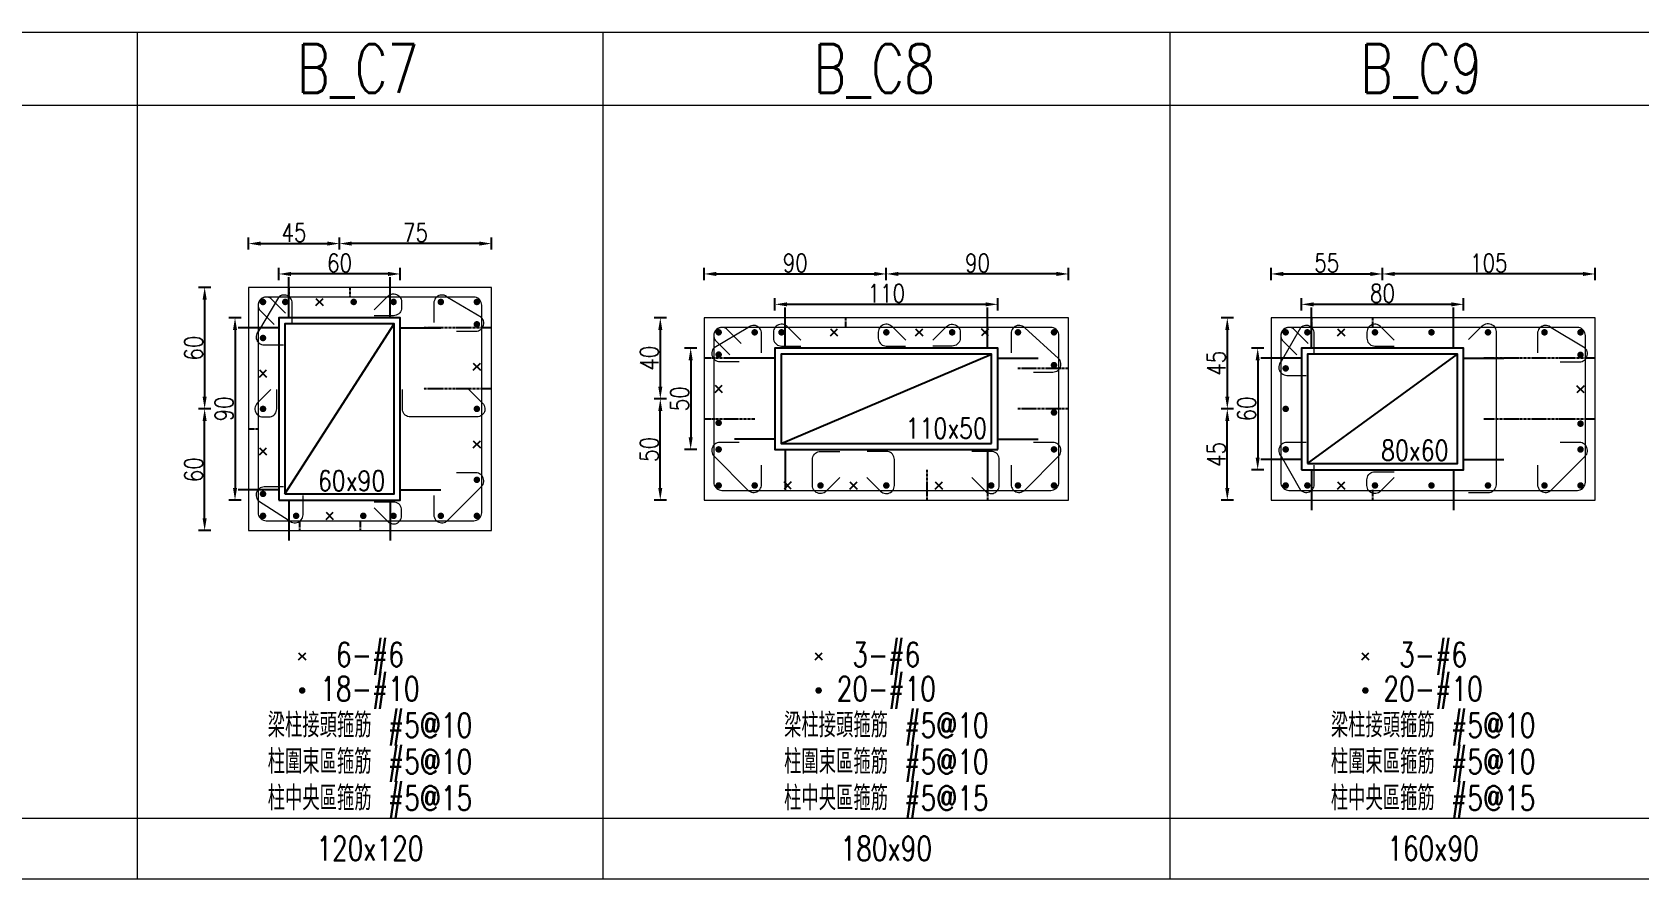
# Model space of a CAD drawing. Header units: millimetres. Extents: x 1284 to 6172, y 54950 to 59013.
# Drawn here: x 3665 to 4459, y 55389 to 55807 of the extents above; entities that cross this region are included whole.
import ezdxf
from ezdxf.enums import TextEntityAlignment as Align

# ---------------------------------------------------------------- set-up
doc = ezdxf.new("R2010")
doc.units = ezdxf.units.MM
doc.linetypes.add('CENTER', pattern=[2, 1.25, -0.25, 0.25, -0.25])
for name, color, linetype in [('SRC鋼梁', 1, 'Continuous'), ('TC-鋼柱', 11, 'Continuous'), ('主筋斷面', 1, 'Continuous'), ('工作筋', 1, 'Continuous'), ('文字-主筋根數', 7, 'Continuous'), ('文字-剪力筋 中央區', 7, 'Continuous'), ('文字-剪力筋-BC', 7, 'Continuous'), ('文字-剪力筋-圍束區', 7, 'Continuous'), ('文字-斷面尺寸', 7, 'Continuous'), ('文字-柱線名稱', 7, 'Continuous'), ('柱斷面線', 4, 'Continuous'), ('標註字', 4, 'Continuous'), ('箍筋線', 1, 'Continuous'), ('網格線', 7, 'Continuous')]:
    doc.layers.add(name, color=color, linetype=linetype)
doc.layers.add('TC-鋼粱(隱藏)', color=183, linetype='CENTER', plot=False)
doc.styles.add('TXT', font='TXT.shx', dxfattribs={"width": 0.8, "bigfont": 'ae.shx'})
doc.dimstyles.new('TC-DIM1(60)', dxfattribs={"dimscale": 0.3, "dimtxt": 30, "dimasz": 20, "dimexe": 10, "dimexo": 10, "dimgap": 3, "dimtad": 1, "dimdec": 1, "dimdsep": 46, "dimtxsty": 'TXT', "dimcen": 1, "dimclrd": 4, "dimclre": 4, "dimclrt": 6, "dimadec": 0, "dimazin": 0, "dimtfac": 1, "dimtdec": 1, "dimtix": 1, "dimtofl": 0, "dimtmove": 2, "dimatfit": 3, "dimfxl": 0, "dimtolj": 1, "dimtzin": 0, "dimarcsym": 0})

# ---------------------------------------------------------------- blocks, each defined once
blk = doc.blocks.new('Circle_Filled')
at = {"const_width": 0.5}
blk.add_lwpolyline([(-0.25, 0, 1), (0.25, 0, 1)], format="xyb", close=True, dxfattribs=at)
blk = doc.blocks.new('*D38')
at = {"layer": 'Defpoints', "color": 0}
for p in [(3817.08, 55702.85), (3817.08, 55687.85), (3772.08, 55681.23)]:
    blk.add_point(p, dxfattribs=at)
at = {"layer": '標註字', "color": 4, "lineweight": -2}
for p, q in [((3772.08, 55699.85), (3772.08, 55705.85)), ((3778.08, 55702.85), (3811.08, 55702.85)), ((3817.08, 55699.85), (3817.08, 55705.85))]:
    blk.add_line(p, q, dxfattribs=at)
at = {"layer": '標註字', "color": 4}
for points in [[(3778.08, 55703.85), (3778.08, 55701.85), (3772.08, 55702.85)], [(3811.08, 55703.85), (3811.08, 55701.85), (3817.08, 55702.85)]]:
    blk.add_solid(points, dxfattribs=at)
at = {"layer": '標註字', "color": 6, "insert": (3794.58, 55708.25), "char_height": 9, "attachment_point": 5, "style": 'TXT'}
blk.add_mtext('\\A1;45', dxfattribs=at)
blk = doc.blocks.new('*D39')
at = {"layer": 'Defpoints', "color": 0}
for p in [(3817.08, 55702.85), (3817.08, 55687.85), (3892.08, 55681.23)]:
    blk.add_point(p, dxfattribs=at)
at = {"layer": '標註字', "color": 4, "lineweight": -2}
for p, q in [((3817.08, 55699.85), (3817.08, 55705.85)), ((3886.08, 55702.85), (3823.08, 55702.85)), ((3892.08, 55699.85), (3892.08, 55705.85))]:
    blk.add_line(p, q, dxfattribs=at)
at = {"layer": '標註字', "color": 4}
for points in [[(3823.08, 55703.85), (3823.08, 55701.85), (3817.08, 55702.85)], [(3886.08, 55703.85), (3886.08, 55701.85), (3892.08, 55702.85)]]:
    blk.add_solid(points, dxfattribs=at)
at = {"layer": '標註字', "color": 6, "insert": (3854.58, 55708.25), "char_height": 9, "attachment_point": 5, "style": 'TXT'}
blk.add_mtext('\\A1;75', dxfattribs=at)
blk = doc.blocks.new('*D40')
at = {"layer": 'Defpoints', "color": 0}
for p in [(3750.46, 55621.23), (3765.46, 55621.23), (3772.08, 55561.23)]:
    blk.add_point(p, dxfattribs=at)
at = {"layer": '標註字', "color": 4, "lineweight": -2}
for p, q in [((3753.46, 55621.23), (3747.46, 55621.23)), ((3750.46, 55567.23), (3750.46, 55615.23)), ((3753.46, 55561.23), (3747.46, 55561.23))]:
    blk.add_line(p, q, dxfattribs=at)
at = {"layer": '標註字', "color": 4}
for points in [[(3749.46, 55615.23), (3751.46, 55615.23), (3750.46, 55621.23)], [(3749.46, 55567.23), (3751.46, 55567.23), (3750.46, 55561.23)]]:
    blk.add_solid(points, dxfattribs=at)
at = {"layer": '標註字', "color": 6, "insert": (3745.06, 55591.23), "char_height": 9, "attachment_point": 5, "rotation": 90, "style": 'TXT'}
blk.add_mtext('\\A1;60', dxfattribs=at)
blk = doc.blocks.new('*D41')
at = {"layer": 'Defpoints', "color": 0}
for p in [(3772.08, 55681.23), (3750.46, 55621.23), (3765.46, 55621.23)]:
    blk.add_point(p, dxfattribs=at)
at = {"layer": '標註字', "color": 4, "lineweight": -2}
for p, q in [((3753.46, 55681.23), (3747.46, 55681.23)), ((3750.46, 55675.23), (3750.46, 55627.23)), ((3753.46, 55621.23), (3747.46, 55621.23))]:
    blk.add_line(p, q, dxfattribs=at)
at = {"layer": '標註字', "color": 4}
for points in [[(3749.46, 55675.23), (3751.46, 55675.23), (3750.46, 55681.23)], [(3749.46, 55627.23), (3751.46, 55627.23), (3750.46, 55621.23)]]:
    blk.add_solid(points, dxfattribs=at)
at = {"layer": '標註字', "color": 6, "insert": (3745.06, 55651.23), "char_height": 9, "attachment_point": 5, "rotation": 90, "style": 'TXT'}
blk.add_mtext('\\A1;60', dxfattribs=at)
blk = doc.blocks.new('*D42')
at = {"layer": 'Defpoints', "color": 0}
for p in [(3787.08, 55666.23), (3765.46, 55576.23), (3787.08, 55576.23)]:
    blk.add_point(p, dxfattribs=at)
at = {"layer": '標註字', "color": 4, "lineweight": -2}
for p, q in [((3768.46, 55666.23), (3762.46, 55666.23)), ((3765.46, 55660.23), (3765.46, 55582.23)), ((3768.46, 55576.23), (3762.46, 55576.23))]:
    blk.add_line(p, q, dxfattribs=at)
at = {"layer": '標註字', "color": 4}
for points in [[(3764.46, 55660.23), (3766.46, 55660.23), (3765.46, 55666.23)], [(3764.46, 55582.23), (3766.46, 55582.23), (3765.46, 55576.23)]]:
    blk.add_solid(points, dxfattribs=at)
at = {"layer": '標註字', "color": 6, "insert": (3760.06, 55621.23), "char_height": 9, "attachment_point": 5, "rotation": 90, "style": 'TXT'}
blk.add_mtext('\\A1;90', dxfattribs=at)
blk = doc.blocks.new('*D43')
at = {"layer": 'Defpoints', "color": 0}
for p in [(3787.08, 55687.85), (3787.08, 55666.23), (3847.08, 55666.23)]:
    blk.add_point(p, dxfattribs=at)
at = {"layer": '標註字', "color": 4, "lineweight": -2}
for p, q in [((3787.08, 55684.85), (3787.08, 55690.85)), ((3847.08, 55684.85), (3847.08, 55690.85)), ((3841.08, 55687.85), (3793.08, 55687.85))]:
    blk.add_line(p, q, dxfattribs=at)
at = {"layer": '標註字', "color": 4}
for points in [[(3793.08, 55688.85), (3793.08, 55686.85), (3787.08, 55687.85)], [(3841.08, 55688.85), (3841.08, 55686.85), (3847.08, 55687.85)]]:
    blk.add_solid(points, dxfattribs=at)
at = {"layer": '標註字', "color": 6, "insert": (3817.08, 55693.25), "char_height": 9, "attachment_point": 5, "style": 'TXT'}
blk.add_mtext('\\A1;60', dxfattribs=at)
blk = doc.blocks.new('*D44')
at = {"layer": 'Defpoints', "color": 0}
for p in [(4087.08, 55687.85), (3997.08, 55666.23), (4087.08, 55672.85)]:
    blk.add_point(p, dxfattribs=at)
at = {"layer": '標註字', "color": 4, "lineweight": -2}
for p, q in [((3997.08, 55684.85), (3997.08, 55690.85)), ((4087.08, 55684.85), (4087.08, 55690.85)), ((4003.08, 55687.85), (4081.08, 55687.85))]:
    blk.add_line(p, q, dxfattribs=at)
at = {"layer": '標註字', "color": 4}
for points in [[(4003.08, 55688.85), (4003.08, 55686.85), (3997.08, 55687.85)], [(4081.08, 55688.85), (4081.08, 55686.85), (4087.08, 55687.85)]]:
    blk.add_solid(points, dxfattribs=at)
at = {"layer": '標註字', "color": 6, "insert": (4042.08, 55693.25), "char_height": 9, "attachment_point": 5, "style": 'TXT'}
blk.add_mtext('\\A1;90', dxfattribs=at)
blk = doc.blocks.new('*D45')
at = {"layer": 'Defpoints', "color": 0}
for p in [(4087.08, 55687.85), (4087.08, 55672.85), (4177.08, 55666.24)]:
    blk.add_point(p, dxfattribs=at)
at = {"layer": '標註字', "color": 4, "lineweight": -2}
for p, q in [((4087.08, 55684.85), (4087.08, 55690.85)), ((4177.08, 55684.85), (4177.08, 55690.85)), ((4171.08, 55687.85), (4093.08, 55687.85))]:
    blk.add_line(p, q, dxfattribs=at)
at = {"layer": '標註字', "color": 4}
for points in [[(4093.08, 55688.85), (4093.08, 55686.85), (4087.08, 55687.85)], [(4171.08, 55688.85), (4171.08, 55686.85), (4177.08, 55687.85)]]:
    blk.add_solid(points, dxfattribs=at)
at = {"layer": '標註字', "color": 6, "insert": (4132.08, 55693.25), "char_height": 9, "attachment_point": 5, "style": 'TXT'}
blk.add_mtext('\\A1;90', dxfattribs=at)
blk = doc.blocks.new('*D46')
at = {"layer": 'Defpoints', "color": 0}
for p in [(3975.46, 55626.23), (3990.46, 55626.23), (3997.08, 55576.23)]:
    blk.add_point(p, dxfattribs=at)
at = {"layer": '標註字', "color": 4, "lineweight": -2}
for p, q in [((3978.46, 55626.23), (3972.46, 55626.23)), ((3975.46, 55582.23), (3975.46, 55620.23)), ((3978.46, 55576.23), (3972.46, 55576.23))]:
    blk.add_line(p, q, dxfattribs=at)
at = {"layer": '標註字', "color": 4}
for points in [[(3974.46, 55620.23), (3976.46, 55620.23), (3975.46, 55626.23)], [(3974.46, 55582.23), (3976.46, 55582.23), (3975.46, 55576.23)]]:
    blk.add_solid(points, dxfattribs=at)
at = {"layer": '標註字', "color": 6, "insert": (3970.06, 55601.23), "char_height": 9, "attachment_point": 5, "rotation": 90, "style": 'TXT'}
blk.add_mtext('\\A1;50', dxfattribs=at)
blk = doc.blocks.new('*D47')
at = {"layer": 'Defpoints', "color": 0}
for p in [(3997.08, 55666.23), (3975.46, 55626.23), (3990.46, 55626.23)]:
    blk.add_point(p, dxfattribs=at)
at = {"layer": '標註字', "color": 4, "lineweight": -2}
for p, q in [((3978.46, 55666.23), (3972.46, 55666.23)), ((3975.46, 55660.23), (3975.46, 55632.23)), ((3978.46, 55626.23), (3972.46, 55626.23))]:
    blk.add_line(p, q, dxfattribs=at)
at = {"layer": '標註字', "color": 4}
for points in [[(3974.46, 55660.23), (3976.46, 55660.23), (3975.46, 55666.23)], [(3974.46, 55632.23), (3976.46, 55632.23), (3975.46, 55626.23)]]:
    blk.add_solid(points, dxfattribs=at)
at = {"layer": '標註字', "color": 6, "insert": (3970.06, 55646.23), "char_height": 9, "attachment_point": 5, "rotation": 90, "style": 'TXT'}
blk.add_mtext('\\A1;40', dxfattribs=at)
blk = doc.blocks.new('*D48')
at = {"layer": 'Defpoints', "color": 0}
for p in [(4032.08, 55651.23), (3990.46, 55601.23), (4032.08, 55601.23)]:
    blk.add_point(p, dxfattribs=at)
at = {"layer": '標註字', "color": 4, "lineweight": -2}
for p, q in [((3993.46, 55651.23), (3987.46, 55651.23)), ((3990.46, 55645.23), (3990.46, 55607.23)), ((3993.46, 55601.23), (3987.46, 55601.23))]:
    blk.add_line(p, q, dxfattribs=at)
at = {"layer": '標註字', "color": 4}
for points in [[(3989.46, 55645.23), (3991.46, 55645.23), (3990.46, 55651.23)], [(3989.46, 55607.23), (3991.46, 55607.23), (3990.46, 55601.23)]]:
    blk.add_solid(points, dxfattribs=at)
at = {"layer": '標註字', "color": 6, "insert": (3985.06, 55626.23), "char_height": 9, "attachment_point": 5, "rotation": 90, "style": 'TXT'}
blk.add_mtext('\\A1;50', dxfattribs=at)
blk = doc.blocks.new('*D49')
at = {"layer": 'Defpoints', "color": 0}
for p in [(4032.08, 55672.85), (4032.08, 55651.23), (4142.08, 55651.23)]:
    blk.add_point(p, dxfattribs=at)
at = {"layer": '標註字', "color": 4, "lineweight": -2}
for p, q in [((4032.08, 55669.85), (4032.08, 55675.85)), ((4142.08, 55669.85), (4142.08, 55675.85)), ((4136.08, 55672.85), (4038.08, 55672.85))]:
    blk.add_line(p, q, dxfattribs=at)
at = {"layer": '標註字', "color": 4}
for points in [[(4038.08, 55673.85), (4038.08, 55671.85), (4032.08, 55672.85)], [(4136.08, 55673.85), (4136.08, 55671.85), (4142.08, 55672.85)]]:
    blk.add_solid(points, dxfattribs=at)
at = {"layer": '標註字', "color": 6, "insert": (4087.08, 55678.25), "char_height": 9, "attachment_point": 5, "style": 'TXT'}
blk.add_mtext('\\A1;110', dxfattribs=at)
blk = doc.blocks.new('*D50')
at = {"layer": 'Defpoints', "color": 0}
for p in [(4332.08, 55687.85), (4277.08, 55666.23), (4332.08, 55672.85)]:
    blk.add_point(p, dxfattribs=at)
at = {"layer": '標註字', "color": 4, "lineweight": -2}
for p, q in [((4277.08, 55684.85), (4277.08, 55690.85)), ((4332.08, 55684.85), (4332.08, 55690.85)), ((4283.08, 55687.85), (4326.08, 55687.85))]:
    blk.add_line(p, q, dxfattribs=at)
at = {"layer": '標註字', "color": 4}
for points in [[(4283.08, 55688.85), (4283.08, 55686.85), (4277.08, 55687.85)], [(4326.08, 55688.85), (4326.08, 55686.85), (4332.08, 55687.85)]]:
    blk.add_solid(points, dxfattribs=at)
at = {"layer": '標註字', "color": 6, "insert": (4304.58, 55693.25), "char_height": 9, "attachment_point": 5, "style": 'TXT'}
blk.add_mtext('\\A1;55', dxfattribs=at)
blk = doc.blocks.new('*D51')
at = {"layer": 'Defpoints', "color": 0}
for p in [(4332.08, 55687.85), (4332.08, 55672.85), (4437.08, 55666.23)]:
    blk.add_point(p, dxfattribs=at)
at = {"layer": '標註字', "color": 4, "lineweight": -2}
for p, q in [((4332.08, 55684.85), (4332.08, 55690.85)), ((4437.08, 55684.85), (4437.08, 55690.85)), ((4431.08, 55687.85), (4338.08, 55687.85))]:
    blk.add_line(p, q, dxfattribs=at)
at = {"layer": '標註字', "color": 4}
for points in [[(4338.08, 55688.85), (4338.08, 55686.85), (4332.08, 55687.85)], [(4431.08, 55688.85), (4431.08, 55686.85), (4437.08, 55687.85)]]:
    blk.add_solid(points, dxfattribs=at)
at = {"layer": '標註字', "color": 6, "insert": (4384.58, 55693.25), "char_height": 9, "attachment_point": 5, "style": 'TXT'}
blk.add_mtext('\\A1;105', dxfattribs=at)
blk = doc.blocks.new('*D52')
at = {"layer": 'Defpoints', "color": 0}
for p in [(4255.46, 55621.23), (4270.46, 55621.23), (4277.08, 55576.23)]:
    blk.add_point(p, dxfattribs=at)
at = {"layer": '標註字', "color": 4, "lineweight": -2}
for p, q in [((4258.46, 55621.23), (4252.46, 55621.23)), ((4255.46, 55582.23), (4255.46, 55615.23)), ((4258.46, 55576.23), (4252.46, 55576.23))]:
    blk.add_line(p, q, dxfattribs=at)
at = {"layer": '標註字', "color": 4}
for points in [[(4254.46, 55615.23), (4256.46, 55615.23), (4255.46, 55621.23)], [(4254.46, 55582.23), (4256.46, 55582.23), (4255.46, 55576.23)]]:
    blk.add_solid(points, dxfattribs=at)
at = {"layer": '標註字', "color": 6, "insert": (4250.06, 55598.73), "char_height": 9, "attachment_point": 5, "rotation": 90, "style": 'TXT'}
blk.add_mtext('\\A1;45', dxfattribs=at)
blk = doc.blocks.new('*D53')
at = {"layer": 'Defpoints', "color": 0}
for p in [(4277.08, 55666.23), (4255.46, 55621.23), (4270.46, 55621.23)]:
    blk.add_point(p, dxfattribs=at)
at = {"layer": '標註字', "color": 4, "lineweight": -2}
for p, q in [((4258.46, 55666.23), (4252.46, 55666.23)), ((4255.46, 55660.23), (4255.46, 55627.23)), ((4258.46, 55621.23), (4252.46, 55621.23))]:
    blk.add_line(p, q, dxfattribs=at)
at = {"layer": '標註字', "color": 4}
for points in [[(4254.46, 55660.23), (4256.46, 55660.23), (4255.46, 55666.23)], [(4254.46, 55627.23), (4256.46, 55627.23), (4255.46, 55621.23)]]:
    blk.add_solid(points, dxfattribs=at)
at = {"layer": '標註字', "color": 6, "insert": (4250.06, 55643.73), "char_height": 9, "attachment_point": 5, "rotation": 90, "style": 'TXT'}
blk.add_mtext('\\A1;45', dxfattribs=at)
blk = doc.blocks.new('*D54')
at = {"layer": 'Defpoints', "color": 0}
for p in [(4292.08, 55651.23), (4270.46, 55591.23), (4292.08, 55591.23)]:
    blk.add_point(p, dxfattribs=at)
at = {"layer": '標註字', "color": 4, "lineweight": -2}
for p, q in [((4273.46, 55651.23), (4267.46, 55651.23)), ((4270.46, 55645.23), (4270.46, 55597.23)), ((4273.46, 55591.23), (4267.46, 55591.23))]:
    blk.add_line(p, q, dxfattribs=at)
at = {"layer": '標註字', "color": 4}
for points in [[(4269.46, 55645.23), (4271.46, 55645.23), (4270.46, 55651.23)], [(4269.46, 55597.23), (4271.46, 55597.23), (4270.46, 55591.23)]]:
    blk.add_solid(points, dxfattribs=at)
at = {"layer": '標註字', "color": 6, "insert": (4265.06, 55621.23), "char_height": 9, "attachment_point": 5, "rotation": 90, "style": 'TXT'}
blk.add_mtext('\\A1;60', dxfattribs=at)
blk = doc.blocks.new('*D55')
at = {"layer": 'Defpoints', "color": 0}
for p in [(4292.08, 55672.85), (4292.08, 55651.23), (4372.08, 55651.23)]:
    blk.add_point(p, dxfattribs=at)
at = {"layer": '標註字', "color": 4, "lineweight": -2}
for p, q in [((4292.08, 55669.85), (4292.08, 55675.85)), ((4372.08, 55669.85), (4372.08, 55675.85)), ((4366.08, 55672.85), (4298.08, 55672.85))]:
    blk.add_line(p, q, dxfattribs=at)
at = {"layer": '標註字', "color": 4}
for points in [[(4298.08, 55673.85), (4298.08, 55671.85), (4292.08, 55672.85)], [(4366.08, 55673.85), (4366.08, 55671.85), (4372.08, 55672.85)]]:
    blk.add_solid(points, dxfattribs=at)
at = {"layer": '標註字', "color": 6, "insert": (4332.08, 55678.25), "char_height": 9, "attachment_point": 5, "style": 'TXT'}
blk.add_mtext('\\A1;80', dxfattribs=at)
blk = doc.blocks.new('x')
at = {"layer": '工作筋'}
for p, q in [((-1.77, -1.77), (1.77, 1.77)), ((-1.77, 1.77), (1.77, -1.77))]:
    blk.add_line(p, q, dxfattribs=at)
blk = doc.blocks.new('-110x50')
for points in [[(110, 0), (110, 50), (0, 50), (0, 0)], [(107, 3), (107, 47), (3, 47), (3, 3)]]:
    blk.add_lwpolyline(points, close=True)
at = {"layer": 'Defpoints', "color": 2}
for p, q in [((5, 65), (5, 70)), ((105, 65), (105, 70)), ((-15, 45), (-20, 45)), ((125, 45), (130, 45)), ((-15, 5), (-20, 5)), ((125, 5), (130, 5)), ((5, -15), (5, -20)), ((105, -15), (105, -20))]:
    blk.add_line(p, q, dxfattribs=at)
at = {"layer": 'Defpoints'}
for p, q in [((5, 50), (5, 65)), ((105, 50), (105, 65)), ((0, 45), (-15, 45)), ((3, 3), (107, 47)), ((110, 45), (125, 45)), ((0, 5), (-15, 5)), ((5, 0), (5, -15)), ((105, 0), (105, -15)), ((110, 5), (125, 5))]:
    blk.add_line(p, q, dxfattribs=at)
at = {"layer": 'Defpoints', "style": 'TXT', "width": 0.8}
blk.add_text('110x50', height=10, dxfattribs=at).set_placement((64.55, 5.46))
blk = doc.blocks.new('-80x60')
for points in [[(0, 0), (80, 0), (80, 60), (0, 60)], [(3, 3), (77, 3), (77, 57), (3, 57)]]:
    blk.add_lwpolyline(points, close=True)
at = {"layer": 'Defpoints', "color": 2}
for p, q in [((5, 75), (5, 80)), ((75, 75), (75, 80)), ((-15, 55), (-20, 55)), ((95, 55), (100, 55)), ((-15, 5), (-20, 5)), ((95, 5), (100, 5)), ((5, -15), (5, -20)), ((75, -15), (75, -20))]:
    blk.add_line(p, q, dxfattribs=at)
at = {"layer": 'Defpoints'}
for p, q in [((5, 60), (5, 75)), ((75, 60), (75, 75)), ((3, 3), (77, 57)), ((0, 55), (-15, 55)), ((80, 55), (95, 55)), ((0, 5), (-15, 5)), ((5, 0), (5, -15)), ((75, 0), (75, -15)), ((80, 5), (95, 5))]:
    blk.add_line(p, q, dxfattribs=at)
at = {"layer": 'Defpoints', "style": 'TXT', "width": 0.8}
blk.add_text('80x60', height=10, dxfattribs=at).set_placement((39.32, 4.5))
blk = doc.blocks.new('-60x90')
for points in [[(0, 0), (60, 0), (60, 90), (0, 90)], [(3, 3), (57, 3), (57, 87), (3, 87)]]:
    blk.add_lwpolyline(points, close=True)
at = {"layer": 'Defpoints', "color": 2}
for p, q in [((5, 105), (5, 110)), ((55, 105), (55, 110)), ((-15, 85), (-20, 85)), ((75, 85), (80, 85)), ((-15, 5), (-20, 5)), ((75, 5), (80, 5)), ((5, -15), (5, -20)), ((55, -15), (55, -20))]:
    blk.add_line(p, q, dxfattribs=at)
at = {"layer": 'Defpoints'}
for p, q in [((5, 90), (5, 105)), ((55, 90), (55, 105)), ((0, 85), (-15, 85)), ((3, 3), (57, 87)), ((60, 85), (75, 85)), ((0, 5), (-15, 5)), ((5, 0), (5, -15)), ((55, 0), (55, -15)), ((60, 5), (75, 5))]:
    blk.add_line(p, q, dxfattribs=at)
at = {"layer": 'Defpoints', "style": 'TXT', "width": 0.8}
blk.add_text('60x90', height=10, dxfattribs=at).set_placement((19.32, 4.5))

msp = doc.modelspace()

# ---------------------------------------------------------------- linework, layer by layer
at = {"layer": 'TC-鋼粱(隱藏)'}
for p, q in [((3792.08, 55681.23), (3792.08, 55676.23)), ((3822.08, 55681.23), (3822.08, 55676.23)), ((4036.94, 55666.23), (4036.94, 55661.23)), ((4066.94, 55666.23), (4066.94, 55661.23)), ((4297.08, 55666.23), (4297.08, 55661.23)), ((4327.08, 55666.23), (4327.08, 55661.23)), ((3892.08, 55661.21), (3858.45, 55661.21)), ((4022.08, 55646.23), (3997.08, 55646.23)), ((4437.08, 55646.23), (4382.08, 55646.23)), ((4177.08, 55641.22), (4152.08, 55641.22)), ((3892.08, 55631.21), (3858.45, 55631.21)), ((4177.08, 55621.22), (4152.08, 55621.22)), ((3777.08, 55611.23), (3772.08, 55611.23)), ((4022.08, 55616.23), (3997.08, 55616.23)), ((4437.08, 55616.23), (4382.08, 55616.23)), ((4107.08, 55591.23), (4107.08, 55576.23)), ((4137.08, 55591.23), (4137.08, 55576.23)), ((3777.08, 55581.23), (3772.08, 55581.23)), ((4297.08, 55581.23), (4297.08, 55576.23)), ((4327.08, 55581.23), (4327.08, 55576.23)), ((3797.22, 55566.09), (3797.22, 55561.23)), ((3827.22, 55566.09), (3827.22, 55561.23))]:
    msp.add_line(p, q, dxfattribs=at)
at = {"layer": '柱斷面線', "lineweight": 5}
for points in [[(3772.08, 55561.23), (3892.08, 55561.23), (3892.08, 55681.23), (3772.08, 55681.23), (3772.08, 55561.23)], [(3997.08, 55576.23), (4177.08, 55576.23), (4177.08, 55666.23), (3997.08, 55666.23), (3997.08, 55576.23)], [(4277.08, 55576.23), (4437.08, 55576.23), (4437.08, 55666.23), (4277.08, 55666.23), (4277.08, 55576.23)]]:
    msp.add_lwpolyline(points, dxfattribs=at)
at = {"layer": '箍筋線', "lineweight": 5}
for points in [[(3793.68, 55663.94), (3793.68, 55673.48), (3793.62, 55674.14), (3793.46, 55674.79), (3793.18, 55675.4), (3792.81, 55675.96), (3792.35, 55676.44), (3791.82, 55676.84), (3791.23, 55677.15), (3790.59, 55677.35), (3789.93, 55677.45), (3789.26, 55677.43), (3788.6, 55677.3), (3787.98, 55677.06), (3787.4, 55676.72), (3786.89, 55676.29), (3777.02, 55659.59), (3776.59, 55659.07), (3776.25, 55658.5), (3776.01, 55657.87), (3775.88, 55657.22), (3775.86, 55656.55), (3775.95, 55655.89), (3776.16, 55655.25), (3776.46, 55654.66), (3776.87, 55654.13), (3777.35, 55653.67), (3777.91, 55653.3), (3778.52, 55653.02), (3779.16, 55652.86), (3779.83, 55652.8), (3789.37, 55652.8)], [(3790.41, 55668.52), (3783.66, 55675.27), (3783.15, 55675.7), (3782.58, 55676.04), (3781.95, 55676.28), (3781.3, 55676.41), (3780.63, 55676.43), (3779.97, 55676.33), (3779.33, 55676.13), (3778.74, 55675.82), (3778.2, 55675.42), (3777.74, 55674.93), (3777.37, 55674.38), (3777.1, 55673.77), (3776.93, 55673.12), (3776.88, 55672.46), (3776.88, 55570), (3776.94, 55569.31), (3777.12, 55568.64), (3777.41, 55568.01), (3777.81, 55567.44), (3778.3, 55566.95), (3778.86, 55566.55), (3779.49, 55566.26), (3780.16, 55566.08), (3780.85, 55566.02), (3883.31, 55566.02), (3884, 55566.08), (3884.67, 55566.26), (3885.3, 55566.55), (3885.87, 55566.95), (3886.36, 55567.44), (3886.75, 55568.01), (3887.05, 55568.64), (3887.23, 55569.31), (3887.29, 55570), (3887.29, 55672.46), (3887.23, 55673.15), (3887.05, 55673.82), (3886.75, 55674.44), (3886.36, 55675.01), (3885.87, 55675.5), (3885.3, 55675.9), (3884.67, 55676.19), (3884, 55676.37), (3883.31, 55676.43), (3780.85, 55676.43), (3780.19, 55676.38), (3779.54, 55676.21), (3778.93, 55675.94), (3778.37, 55675.56), (3777.89, 55675.11), (3777.49, 55674.57), (3777.18, 55673.98), (3776.98, 55673.34), (3776.88, 55672.68), (3776.9, 55672.01), (3777.03, 55671.36), (3777.27, 55670.73), (3777.61, 55670.16), (3778.04, 55669.65), (3784.79, 55662.9)], [(3834.19, 55670.11), (3840.94, 55676.86), (3841.45, 55677.29), (3842.02, 55677.63), (3842.65, 55677.87), (3843.3, 55678), (3843.97, 55678.02), (3844.63, 55677.92), (3845.27, 55677.72), (3845.86, 55677.41), (3846.4, 55677.01), (3846.86, 55676.52), (3847.23, 55675.97), (3847.5, 55675.36), (3847.67, 55674.71), (3847.72, 55674.05), (3847.72, 55671.2), (3847.66, 55670.51), (3847.48, 55669.84), (3847.19, 55669.21), (3846.79, 55668.65), (3846.3, 55668.16), (3845.74, 55667.76), (3845.11, 55667.47), (3844.44, 55667.29), (3843.75, 55667.23), (3834.21, 55667.23)], [(3874.79, 55659.55), (3884.33, 55659.55), (3885, 55659.61), (3885.65, 55659.77), (3886.26, 55660.05), (3886.81, 55660.42), (3887.3, 55660.88), (3887.7, 55661.41), (3888.01, 55662), (3888.21, 55662.64), (3888.3, 55663.3), (3888.28, 55663.97), (3888.15, 55664.63), (3887.92, 55665.25), (3887.58, 55665.83), (3887.14, 55666.34), (3870.44, 55676.29), (3869.93, 55676.72), (3869.35, 55677.06), (3868.73, 55677.3), (3868.08, 55677.43), (3867.41, 55677.45), (3866.75, 55677.35), (3866.11, 55677.15), (3865.52, 55676.84), (3864.98, 55676.44), (3864.52, 55675.96), (3864.15, 55675.4), (3863.88, 55674.79), (3863.71, 55674.14), (3863.66, 55673.48), (3863.66, 55663.94)], [(4025.51, 55648.94), (4025.51, 55658.48), (4025.45, 55659.14), (4025.29, 55659.79), (4025.01, 55660.4), (4024.64, 55660.96), (4024.18, 55661.44), (4023.65, 55661.84), (4023.06, 55662.15), (4022.42, 55662.35), (4021.76, 55662.45), (4021.09, 55662.43), (4020.43, 55662.3), (4019.81, 55662.06), (4019.23, 55661.72), (4018.72, 55661.29), (4002.02, 55651.39), (4001.59, 55650.88), (4001.25, 55650.31), (4001.01, 55649.68), (4000.88, 55649.03), (4000.86, 55648.36), (4000.95, 55647.7), (4001.16, 55647.06), (4001.46, 55646.47), (4001.87, 55645.93), (4002.35, 55645.47), (4002.91, 55645.1), (4003.52, 55644.83), (4004.16, 55644.66), (4004.83, 55644.61), (4014.37, 55644.61)], [(4015.41, 55653.52), (4008.66, 55660.27), (4008.15, 55660.7), (4007.58, 55661.04), (4006.95, 55661.28), (4006.3, 55661.41), (4005.63, 55661.43), (4004.97, 55661.33), (4004.33, 55661.13), (4003.74, 55660.82), (4003.2, 55660.42), (4002.74, 55659.93), (4002.37, 55659.38), (4002.1, 55658.77), (4001.93, 55658.12), (4001.88, 55657.46), (4001.88, 55585), (4001.94, 55584.31), (4002.12, 55583.64), (4002.41, 55583.01), (4002.81, 55582.44), (4003.3, 55581.95), (4003.86, 55581.55), (4004.49, 55581.26), (4005.16, 55581.08), (4005.85, 55581.02), (4168.31, 55581.02), (4169, 55581.08), (4169.67, 55581.26), (4170.3, 55581.55), (4170.87, 55581.95), (4171.36, 55582.44), (4171.75, 55583.01), (4172.05, 55583.64), (4172.23, 55584.31), (4172.29, 55585), (4172.29, 55657.46), (4172.23, 55658.15), (4172.05, 55658.82), (4171.75, 55659.44), (4171.36, 55660.01), (4170.87, 55660.5), (4170.3, 55660.9), (4169.67, 55661.19), (4169, 55661.37), (4168.31, 55661.43), (4005.85, 55661.43), (4005.19, 55661.38), (4004.54, 55661.21), (4003.93, 55660.94), (4003.37, 55660.56), (4002.89, 55660.11), (4002.49, 55659.57), (4002.18, 55658.98), (4001.98, 55658.34), (4001.88, 55657.68), (4001.9, 55657.01), (4002.03, 55656.36), (4002.27, 55655.73), (4002.61, 55655.16), (4003.04, 55654.65), (4009.79, 55647.9)], [(4044.89, 55655.11), (4038.14, 55661.86), (4037.63, 55662.29), (4037.05, 55662.63), (4036.43, 55662.87), (4035.77, 55663), (4035.11, 55663.02), (4034.44, 55662.92), (4033.81, 55662.72), (4033.21, 55662.41), (4032.68, 55662.01), (4032.22, 55661.52), (4031.85, 55660.97), (4031.58, 55660.36), (4031.41, 55659.71), (4031.35, 55659.05), (4031.35, 55656.2), (4031.41, 55655.51), (4031.59, 55654.84), (4031.89, 55654.21), (4032.28, 55653.65), (4032.77, 55653.16), (4033.34, 55652.76), (4033.97, 55652.47), (4034.64, 55652.29), (4035.33, 55652.23), (4044.87, 55652.23)], [(4096.64, 55655.11), (4089.89, 55661.86), (4089.38, 55662.29), (4088.81, 55662.63), (4088.18, 55662.87), (4087.53, 55663), (4086.86, 55663.02), (4086.2, 55662.92), (4085.56, 55662.72), (4084.97, 55662.41), (4084.43, 55662.01), (4083.97, 55661.52), (4083.6, 55660.97), (4083.33, 55660.36), (4083.16, 55659.71), (4083.11, 55659.05), (4083.11, 55656.2), (4083.17, 55655.51), (4083.35, 55654.84), (4083.64, 55654.21), (4084.04, 55653.65), (4084.53, 55653.16), (4085.09, 55652.76), (4085.72, 55652.47), (4086.39, 55652.29), (4087.08, 55652.23), (4096.62, 55652.23)], [(4110.03, 55655.11), (4116.77, 55661.86), (4117.28, 55662.29), (4117.86, 55662.63), (4118.48, 55662.87), (4119.14, 55663), (4119.8, 55663.02), (4120.47, 55662.92), (4121.1, 55662.72), (4121.7, 55662.41), (4122.23, 55662.01), (4122.69, 55661.52), (4123.06, 55660.97), (4123.33, 55660.36), (4123.5, 55659.71), (4123.56, 55659.05), (4123.56, 55656.2), (4123.5, 55655.51), (4123.32, 55654.84), (4123.02, 55654.21), (4122.63, 55653.65), (4122.14, 55653.16), (4121.57, 55652.76), (4120.94, 55652.47), (4120.27, 55652.29), (4119.58, 55652.23), (4110.04, 55652.23)], [(4159.79, 55639.4), (4169.33, 55639.4), (4170, 55639.46), (4170.65, 55639.63), (4171.26, 55639.9), (4171.81, 55640.27), (4172.3, 55640.73), (4172.7, 55641.26), (4173.01, 55641.86), (4173.21, 55642.49), (4173.3, 55643.16), (4173.28, 55643.82), (4173.15, 55644.48), (4172.92, 55645.1), (4172.58, 55645.68), (4172.14, 55646.19), (4155.44, 55661.29), (4154.93, 55661.72), (4154.35, 55662.06), (4153.73, 55662.3), (4153.08, 55662.43), (4152.41, 55662.45), (4151.75, 55662.35), (4151.11, 55662.15), (4150.52, 55661.84), (4149.98, 55661.44), (4149.52, 55660.96), (4149.15, 55660.4), (4148.88, 55659.79), (4148.71, 55659.14), (4148.66, 55658.48), (4148.66, 55648.94)], [(4298.43, 55648.94), (4298.43, 55658.48), (4298.37, 55659.14), (4298.21, 55659.79), (4297.93, 55660.4), (4297.56, 55660.96), (4297.1, 55661.44), (4296.57, 55661.84), (4295.98, 55662.15), (4295.34, 55662.35), (4294.68, 55662.45), (4294.01, 55662.43), (4293.35, 55662.3), (4292.73, 55662.06), (4292.15, 55661.72), (4291.64, 55661.29), (4282.02, 55644.59), (4281.59, 55644.07), (4281.25, 55643.5), (4281.01, 55642.87), (4280.88, 55642.22), (4280.86, 55641.55), (4280.95, 55640.89), (4281.16, 55640.25), (4281.46, 55639.66), (4281.87, 55639.13), (4282.35, 55638.67), (4282.91, 55638.3), (4283.52, 55638.02), (4284.16, 55637.86), (4284.83, 55637.8), (4294.37, 55637.8)], [(4295.41, 55653.52), (4288.66, 55660.27), (4288.15, 55660.7), (4287.58, 55661.04), (4286.95, 55661.28), (4286.3, 55661.41), (4285.63, 55661.43), (4284.97, 55661.33), (4284.33, 55661.13), (4283.74, 55660.82), (4283.2, 55660.42), (4282.74, 55659.93), (4282.37, 55659.38), (4282.1, 55658.77), (4281.93, 55658.12), (4281.88, 55657.46), (4281.88, 55585), (4281.94, 55584.31), (4282.12, 55583.64), (4282.41, 55583.01), (4282.81, 55582.44), (4283.3, 55581.95), (4283.86, 55581.55), (4284.49, 55581.26), (4285.16, 55581.08), (4285.85, 55581.02), (4428.31, 55581.02), (4429, 55581.08), (4429.67, 55581.26), (4430.3, 55581.55), (4430.87, 55581.95), (4431.36, 55582.44), (4431.75, 55583.01), (4432.05, 55583.64), (4432.23, 55584.31), (4432.29, 55585), (4432.29, 55657.46), (4432.23, 55658.15), (4432.05, 55658.82), (4431.75, 55659.44), (4431.36, 55660.01), (4430.87, 55660.5), (4430.3, 55660.9), (4429.67, 55661.19), (4429, 55661.37), (4428.31, 55661.43), (4285.85, 55661.43), (4285.19, 55661.38), (4284.54, 55661.21), (4283.93, 55660.94), (4283.37, 55660.56), (4282.89, 55660.11), (4282.49, 55659.57), (4282.18, 55658.98), (4281.98, 55658.34), (4281.88, 55657.68), (4281.9, 55657.01), (4282.03, 55656.36), (4282.27, 55655.73), (4282.61, 55655.16), (4283.04, 55654.65), (4289.79, 55647.9)], [(4337.93, 55655.11), (4331.18, 55661.86), (4330.67, 55662.29), (4330.09, 55662.63), (4329.47, 55662.87), (4328.81, 55663), (4328.15, 55663.02), (4327.49, 55662.92), (4326.85, 55662.72), (4326.26, 55662.41), (4325.72, 55662.01), (4325.26, 55661.52), (4324.89, 55660.97), (4324.62, 55660.36), (4324.45, 55659.71), (4324.39, 55659.05), (4324.39, 55656.2), (4324.46, 55655.51), (4324.63, 55654.84), (4324.93, 55654.21), (4325.32, 55653.65), (4325.81, 55653.16), (4326.38, 55652.76), (4327.01, 55652.47), (4327.68, 55652.29), (4328.37, 55652.23), (4337.91, 55652.23)], [(4374.62, 55655.45), (4381.37, 55662.2), (4381.88, 55662.63), (4382.45, 55662.97), (4383.08, 55663.21), (4383.73, 55663.34), (4384.4, 55663.36), (4385.06, 55663.26), (4385.7, 55663.06), (4386.29, 55662.75), (4386.83, 55662.35), (4387.29, 55661.86), (4387.66, 55661.31), (4387.93, 55660.7), (4388.1, 55660.05), (4388.15, 55659.39), (4388.15, 55583.76), (4388.09, 55583.07), (4387.91, 55582.4), (4387.62, 55581.77), (4387.22, 55581.21), (4386.73, 55580.72), (4386.17, 55580.32), (4385.54, 55580.03), (4384.87, 55579.85), (4384.18, 55579.79), (4374.64, 55579.79)], [(4419.79, 55644.46), (4429.33, 55644.46), (4430, 55644.52), (4430.65, 55644.69), (4431.26, 55644.96), (4431.81, 55645.33), (4432.3, 55645.79), (4432.7, 55646.33), (4433.01, 55646.92), (4433.21, 55647.56), (4433.3, 55648.22), (4433.28, 55648.89), (4433.15, 55649.54), (4432.92, 55650.16), (4432.58, 55650.74), (4432.14, 55651.25), (4415.44, 55661.29), (4414.93, 55661.72), (4414.35, 55662.06), (4413.73, 55662.3), (4413.08, 55662.43), (4412.41, 55662.45), (4411.75, 55662.35), (4411.11, 55662.15), (4410.52, 55661.84), (4409.98, 55661.44), (4409.52, 55660.96), (4409.15, 55660.4), (4408.88, 55659.79), (4408.71, 55659.14), (4408.66, 55658.48), (4408.66, 55648.94)], [(3783.2, 55630.78), (3776.45, 55624.04), (3776.02, 55623.53), (3775.68, 55622.95), (3775.44, 55622.33), (3775.31, 55621.67), (3775.29, 55621), (3775.39, 55620.34), (3775.59, 55619.71), (3775.9, 55619.11), (3776.3, 55618.58), (3776.78, 55618.12), (3777.34, 55617.75), (3777.95, 55617.47), (3778.6, 55617.31), (3779.26, 55617.25), (3782.11, 55617.25), (3782.8, 55617.31), (3783.47, 55617.49), (3784.09, 55617.78), (3784.66, 55618.18), (3785.15, 55618.67), (3785.55, 55619.24), (3785.84, 55619.87), (3786.02, 55620.54), (3786.08, 55621.23), (3786.08, 55630.77)], [(3880.97, 55630.78), (3887.71, 55624.04), (3888.14, 55623.53), (3888.48, 55622.95), (3888.72, 55622.33), (3888.85, 55621.67), (3888.87, 55621), (3888.78, 55620.34), (3888.57, 55619.71), (3888.27, 55619.11), (3887.87, 55618.58), (3887.38, 55618.12), (3886.82, 55617.75), (3886.21, 55617.47), (3885.57, 55617.31), (3884.9, 55617.25), (3852.06, 55617.25), (3851.37, 55617.31), (3850.7, 55617.49), (3850.07, 55617.78), (3849.5, 55618.18), (3849.01, 55618.67), (3848.61, 55619.24), (3848.32, 55619.87), (3848.14, 55620.54), (3848.08, 55621.23), (3848.08, 55630.77)], [(4014.37, 55604.65), (4004.83, 55604.65), (4004.16, 55604.6), (4003.52, 55604.43), (4002.91, 55604.16), (4002.35, 55603.79), (4001.87, 55603.33), (4001.46, 55602.79), (4001.16, 55602.2), (4000.95, 55601.56), (4000.86, 55600.9), (4000.88, 55600.23), (4001.01, 55599.58), (4001.25, 55598.95), (4001.59, 55598.38), (4002.02, 55597.87), (4018.72, 55581.16), (4019.23, 55580.73), (4019.81, 55580.39), (4020.43, 55580.15), (4021.09, 55580.02), (4021.76, 55580.01), (4022.42, 55580.1), (4023.06, 55580.3), (4023.65, 55580.61), (4024.18, 55581.01), (4024.64, 55581.5), (4025.01, 55582.05), (4025.29, 55582.66), (4025.45, 55583.31), (4025.51, 55583.97), (4025.51, 55593.51)], [(4148.66, 55593.51), (4148.66, 55583.97), (4148.71, 55583.31), (4148.88, 55582.66), (4149.15, 55582.05), (4149.52, 55581.5), (4149.98, 55581.01), (4150.52, 55580.61), (4151.11, 55580.3), (4151.75, 55580.1), (4152.41, 55580.01), (4153.08, 55580.02), (4153.73, 55580.15), (4154.35, 55580.39), (4154.93, 55580.73), (4155.44, 55581.16), (4172.14, 55597.87), (4172.58, 55598.38), (4172.92, 55598.95), (4173.15, 55599.58), (4173.28, 55600.23), (4173.3, 55600.9), (4173.21, 55601.56), (4173.01, 55602.2), (4172.7, 55602.79), (4172.3, 55603.33), (4171.81, 55603.79), (4171.26, 55604.16), (4170.65, 55604.43), (4170, 55604.6), (4169.33, 55604.65), (4159.79, 55604.65)], [(4294.37, 55604.65), (4284.83, 55604.65), (4284.16, 55604.6), (4283.52, 55604.43), (4282.91, 55604.16), (4282.35, 55603.79), (4281.87, 55603.33), (4281.46, 55602.79), (4281.16, 55602.2), (4280.95, 55601.56), (4280.86, 55600.9), (4280.88, 55600.23), (4281.01, 55599.58), (4281.25, 55598.95), (4281.59, 55598.38), (4282.02, 55597.87), (4291.64, 55581.16), (4292.15, 55580.73), (4292.73, 55580.39), (4293.35, 55580.15), (4294.01, 55580.02), (4294.68, 55580.01), (4295.34, 55580.1), (4295.98, 55580.3), (4296.57, 55580.61), (4297.1, 55581.01), (4297.56, 55581.5), (4297.93, 55582.05), (4298.21, 55582.66), (4298.37, 55583.31), (4298.43, 55583.97), (4298.43, 55593.51)], [(4408.66, 55593.51), (4408.66, 55583.97), (4408.71, 55583.31), (4408.88, 55582.66), (4409.15, 55582.05), (4409.52, 55581.5), (4409.98, 55581.01), (4410.52, 55580.61), (4411.11, 55580.3), (4411.75, 55580.1), (4412.41, 55580.01), (4413.08, 55580.02), (4413.73, 55580.15), (4414.35, 55580.39), (4414.93, 55580.73), (4415.44, 55581.16), (4432.14, 55597.87), (4432.58, 55598.38), (4432.92, 55598.95), (4433.15, 55599.58), (4433.28, 55600.23), (4433.3, 55600.9), (4433.21, 55601.56), (4433.01, 55602.2), (4432.7, 55602.79), (4432.3, 55603.33), (4431.81, 55603.79), (4431.26, 55604.16), (4430.65, 55604.43), (4430, 55604.6), (4429.33, 55604.65), (4419.79, 55604.65)], [(4064.14, 55587.34), (4057.39, 55580.6), (4056.88, 55580.16), (4056.31, 55579.83), (4055.68, 55579.59), (4055.03, 55579.46), (4054.36, 55579.44), (4053.7, 55579.53), (4053.06, 55579.73), (4052.47, 55580.04), (4051.93, 55580.44), (4051.47, 55580.93), (4051.1, 55581.48), (4050.83, 55582.09), (4050.66, 55582.74), (4050.61, 55583.41), (4050.61, 55596.25), (4050.67, 55596.94), (4050.85, 55597.61), (4051.14, 55598.24), (4051.54, 55598.81), (4052.03, 55599.3), (4052.59, 55599.69), (4053.22, 55599.99), (4053.89, 55600.17), (4054.58, 55600.23), (4064.12, 55600.23)], [(4077.53, 55587.34), (4084.27, 55580.6), (4084.78, 55580.16), (4085.36, 55579.83), (4085.98, 55579.59), (4086.64, 55579.46), (4087.3, 55579.44), (4087.97, 55579.53), (4088.6, 55579.73), (4089.2, 55580.04), (4089.73, 55580.44), (4090.19, 55580.93), (4090.56, 55581.48), (4090.83, 55582.09), (4091, 55582.74), (4091.06, 55583.41), (4091.06, 55596.25), (4091, 55596.94), (4090.82, 55597.61), (4090.52, 55598.24), (4090.13, 55598.81), (4089.64, 55599.3), (4089.07, 55599.69), (4088.44, 55599.99), (4087.77, 55600.17), (4087.08, 55600.23), (4077.54, 55600.23)], [(4129.32, 55587.34), (4136.07, 55580.6), (4136.58, 55580.16), (4137.15, 55579.83), (4137.78, 55579.59), (4138.43, 55579.46), (4139.1, 55579.44), (4139.76, 55579.53), (4140.4, 55579.73), (4140.99, 55580.04), (4141.53, 55580.44), (4141.98, 55580.93), (4142.36, 55581.48), (4142.63, 55582.09), (4142.8, 55582.74), (4142.85, 55583.41), (4142.85, 55596.25), (4142.79, 55596.94), (4142.61, 55597.61), (4142.32, 55598.24), (4141.92, 55598.81), (4141.43, 55599.3), (4140.86, 55599.69), (4140.24, 55599.99), (4139.57, 55600.17), (4138.88, 55600.23), (4129.34, 55600.23)], [(3863.66, 55578.51), (3863.66, 55568.97), (3863.71, 55568.31), (3863.88, 55567.66), (3864.15, 55567.05), (3864.52, 55566.5), (3864.98, 55566.01), (3865.52, 55565.61), (3866.11, 55565.3), (3866.75, 55565.1), (3867.41, 55565.01), (3868.08, 55565.02), (3868.73, 55565.15), (3869.35, 55565.39), (3869.93, 55565.73), (3870.44, 55566.16), (3887.14, 55582.87), (3887.58, 55583.38), (3887.92, 55583.95), (3888.15, 55584.58), (3888.28, 55585.23), (3888.3, 55585.9), (3888.21, 55586.56), (3888.01, 55587.2), (3887.7, 55587.79), (3887.3, 55588.33), (3886.81, 55588.79), (3886.26, 55589.16), (3885.65, 55589.43), (3885, 55589.6), (3884.33, 55589.65), (3874.79, 55589.65)], [(4337.93, 55587.34), (4331.18, 55580.6), (4330.67, 55580.16), (4330.09, 55579.83), (4329.47, 55579.59), (4328.81, 55579.46), (4328.15, 55579.44), (4327.49, 55579.53), (4326.85, 55579.73), (4326.26, 55580.04), (4325.72, 55580.44), (4325.26, 55580.93), (4324.89, 55581.48), (4324.62, 55582.09), (4324.45, 55582.74), (4324.39, 55583.41), (4324.39, 55586.25), (4324.46, 55586.94), (4324.63, 55587.61), (4324.93, 55588.24), (4325.32, 55588.81), (4325.81, 55589.3), (4326.38, 55589.69), (4327.01, 55589.99), (4327.68, 55590.17), (4328.37, 55590.23), (4337.91, 55590.23)], [(3789.37, 55582.69), (3779.83, 55582.69), (3779.16, 55582.64), (3778.52, 55582.47), (3777.91, 55582.2), (3777.35, 55581.83), (3776.87, 55581.37), (3776.46, 55580.83), (3776.16, 55580.24), (3775.95, 55579.6), (3775.86, 55578.94), (3775.88, 55578.27), (3776.01, 55577.62), (3776.25, 55576.99), (3776.59, 55576.42), (3777.02, 55575.91), (3792.26, 55566.16), (3792.77, 55565.73), (3793.35, 55565.39), (3793.97, 55565.15), (3794.63, 55565.02), (3795.3, 55565.01), (3795.96, 55565.1), (3796.59, 55565.3), (3797.19, 55565.61), (3797.72, 55566.01), (3798.18, 55566.5), (3798.55, 55567.05), (3798.83, 55567.66), (3798.99, 55568.31), (3799.05, 55568.97), (3799.05, 55578.51)], [(3834.19, 55572.34), (3840.94, 55565.6), (3841.45, 55565.16), (3842.02, 55564.83), (3842.65, 55564.59), (3843.3, 55564.46), (3843.97, 55564.44), (3844.63, 55564.53), (3845.27, 55564.73), (3845.86, 55565.04), (3846.4, 55565.44), (3846.86, 55565.93), (3847.23, 55566.48), (3847.5, 55567.09), (3847.67, 55567.74), (3847.72, 55568.41), (3847.72, 55571.25), (3847.66, 55571.94), (3847.48, 55572.61), (3847.19, 55573.24), (3846.79, 55573.81), (3846.3, 55574.3), (3845.74, 55574.69), (3845.11, 55574.99), (3844.44, 55575.17), (3843.75, 55575.23), (3834.21, 55575.23)]]:
    msp.add_lwpolyline(points, dxfattribs=at)
at = {"layer": '網格線', "lineweight": 5}
for points in [[(3447.08, 55807.23), (3717.08, 55807.23)], [(3717.08, 55807.23), (3947.08, 55807.23)], [(3717.08, 55807.23), (3717.08, 55771.23)], [(3947.08, 55807.23), (4227.08, 55807.23)], [(3947.08, 55807.23), (3947.08, 55771.23)], [(4227.08, 55807.23), (4487.08, 55807.23)], [(4227.08, 55807.23), (4227.08, 55771.23)], [(3447.08, 55771.23), (3717.08, 55771.23)], [(3717.08, 55771.23), (3717.08, 55419.23)], [(3717.08, 55771.23), (3947.08, 55771.23)], [(3947.08, 55771.23), (3947.08, 55419.23)], [(3947.08, 55771.23), (4227.08, 55771.23)], [(4227.08, 55771.23), (4227.08, 55419.23)], [(4227.08, 55771.23), (4487.08, 55771.23)], [(3447.08, 55419.23), (3717.08, 55419.23)], [(3717.08, 55419.23), (3947.08, 55419.23)], [(3717.08, 55419.23), (3717.08, 55389.23)], [(3947.08, 55419.23), (4227.08, 55419.23)], [(3947.08, 55419.23), (3947.08, 55389.23)], [(4227.08, 55419.23), (4487.08, 55419.23)], [(4227.08, 55419.23), (4227.08, 55389.23)], [(3447.08, 55389.23), (3717.08, 55389.23)], [(3717.08, 55389.23), (3947.08, 55389.23)], [(3947.08, 55389.23), (4227.08, 55389.23)], [(4227.08, 55389.23), (4487.08, 55389.23)]]:
    msp.add_lwpolyline(points, dxfattribs=at)

# ---------------------------------------------------------------- block references
at = {"layer": 'SRC鋼梁', "xscale": -1, "rotation": 180}
for p in [(3807.16, 55674.03), (4061.21, 55659.03), (4103.33, 55659.03), (3884.88, 55642.1), (3779.28, 55638.73), (4004.28, 55631.18), (3884.88, 55603.73), (3779.28, 55600.25), (4070.83, 55583.43), (4112.98, 55583.43), (4311.69, 55583.43), (3812.21, 55568.43), (3798.64, 55499.05), (4053.64, 55499.05), (4323.64, 55499.05)]:
    msp.add_blockref('x', p, dxfattribs=at)
at = {"layer": 'SRC鋼梁', "rotation": 180}
for p in [(4135.83, 55659.03), (4429.88, 55630.91), (4038.33, 55583.43)]:
    msp.add_blockref('x', p, dxfattribs=at)
at = {"layer": 'SRC鋼梁'}
msp.add_blockref('x', (4311.69, 55659.03), dxfattribs=at)
at = {"layer": 'TC-鋼柱'}
for name, p in [('-60x90', (3787.08, 55576.23)), ('-110x50', (4032.08, 55601.23)), ('-80x60', (4292.08, 55591.23))]:
    msp.add_blockref(name, p, dxfattribs=at)
at = {"layer": '主筋斷面', "lineweight": 5, "xscale": 3.220000028610229, "yscale": 3.220000028610229}
for p in [(3779.28, 55674.03), (3790.25, 55674.03), (3824.06, 55674.03), (3843.75, 55674.03), (3867.08, 55674.03), (3884.88, 55674.03), (3884.88, 55662.98), (4004.28, 55659.03), (4022.08, 55659.03), (4035.33, 55659.03), (4087.08, 55659.03), (4119.58, 55659.03), (4152.08, 55659.03), (4169.88, 55659.03), (4284.28, 55659.03), (4295, 55659.03), (4412.08, 55659.03), (4429.88, 55659.03), (3779.28, 55656.23), (4004.28, 55648.03), (4169.88, 55642.83), (4284.28, 55641.23), (4429.88, 55647.89), (3779.28, 55621.23), (3884.88, 55621.23), (4169.88, 55619.46), (4284.28, 55621.23), (4004.28, 55614.32), (4429.88, 55613.93), (4004.28, 55601.23), (4169.88, 55601.23), (4284.28, 55601.23), (4429.88, 55601.23), (3884.88, 55586.23), (3779.28, 55579.27), (4004.28, 55583.43), (4022.08, 55583.43), (4054.58, 55583.43), (4087.08, 55583.43), (4138.88, 55583.43), (4152.08, 55583.43), (4169.88, 55583.43), (4284.28, 55583.43), (4295, 55583.43), (4328.37, 55583.43), (4356.27, 55583.43), (4384.18, 55583.43), (4412.08, 55583.43), (4429.88, 55583.43), (3779.28, 55568.43), (3795.62, 55568.43), (3828.8, 55568.43), (3843.75, 55568.43), (3867.08, 55568.43), (3884.88, 55568.43), (3798.64, 55482.23), (4053.64, 55482.23), (4323.64, 55482.23)]:
    msp.add_blockref('Circle_Filled', p, dxfattribs=at)
at = {"layer": '主筋斷面', "lineweight": 5, "xscale": -3.220000028610229, "yscale": 3.220000028610229, "rotation": 180}
for p in [(4328.37, 55659.03), (4356.27, 55659.03), (4384.18, 55659.03)]:
    msp.add_blockref('Circle_Filled', p, dxfattribs=at)

# ---------------------------------------------------------------- texts
at = {"layer": '文字-主筋根數', "style": 'TXT', "width": 0.75}
for s, p in [('6-#6', (3832.08, 55499.05)), ('3-#6', (4087.08, 55499.05)), ('3-#6', (4357.08, 55499.05)), ('18-#10', (3832.08, 55482.23)), ('20-#10', (4087.08, 55482.23)), ('20-#10', (4357.08, 55482.23))]:
    msp.add_text(s, height=12, dxfattribs=at).set_placement(p, align=Align.MIDDLE)
at = {"layer": '文字-剪力筋 中央區', "style": 'TXT', "width": 0.75}
for p in [(3832.08, 55428.23), (4087.08, 55428.23), (4357.08, 55428.23)]:
    msp.add_text('柱中央區箍筋 #5@15', height=12, dxfattribs=at).set_placement(p, align=Align.MIDDLE)
at = {"layer": '文字-剪力筋-BC', "style": 'TXT', "width": 0.75}
for p in [(3832.08, 55464.23), (4087.08, 55464.23), (4357.08, 55464.23)]:
    msp.add_text('梁柱接頭箍筋 #5@10', height=12, dxfattribs=at).set_placement(p, align=Align.MIDDLE)
at = {"layer": '文字-剪力筋-圍束區', "style": 'TXT', "width": 0.75}
for p in [(3832.08, 55446.23), (4087.08, 55446.23), (4357.08, 55446.23)]:
    msp.add_text('柱圍束區箍筋 #5@10', height=12, dxfattribs=at).set_placement(p, align=Align.MIDDLE)
at = {"layer": '文字-斷面尺寸', "style": 'TXT', "width": 0.75}
for s, p in [('120x120', (3832.08, 55404.23)), ('180x90', (4087.08, 55404.23)), ('160x90', (4357.08, 55404.23))]:
    msp.add_text(s, height=12, dxfattribs=at).set_placement(p, align=Align.MIDDLE)
at = {"layer": '文字-柱線名稱', "style": 'TXT', "width": 0.75}
for s, p in [('B_C7', (3796.08, 55789.23)), ('B_C8', (4051.08, 55789.23)), ('B_C9', (4321.08, 55789.23))]:
    msp.add_text(s, height=24, dxfattribs=at).set_placement(p, align=Align.MIDDLE_LEFT)

# ---------------------------------------------------------------- dimensions: what is measured, and where the dimension line sits
at = {"layer": '標註字'}
for base, p1, p2, picture, middle in [((3817.08, 55702.85), (3772.08, 55681.23), (3817.08, 55687.85), '*D38', (3794.58, 55708.25)), ((3787.08, 55687.85), (3847.08, 55666.23), (3787.08, 55666.23), '*D43', (3817.08, 55693.25)), ((4087.08, 55687.85), (3997.08, 55666.23), (4087.08, 55672.85), '*D44', (4042.08, 55693.25)), ((4332.08, 55687.85), (4277.08, 55666.23), (4332.08, 55672.85), '*D50', (4304.58, 55693.25)), ((4032.08, 55672.85), (4142.08, 55651.23), (4032.08, 55651.23), '*D49', (4087.08, 55678.25)), ((4292.08, 55672.85), (4372.08, 55651.23), (4292.08, 55651.23), '*D55', (4332.08, 55678.25))]:
    dim = msp.add_linear_dim(base=base, p1=p1, p2=p2, dimstyle='TC-DIM1(60)', override={"dimfxlon": 1}, dxfattribs=at)
    dim.commit()
    dim.dimension.update_dxf_attribs({"geometry": picture, "text_midpoint": middle})
for base, p1, p2, angle, picture, middle in [((3817.08, 55702.85), (3892.08, 55681.23), (3817.08, 55687.85), 180, '*D39', (3854.58, 55708.25)), ((4087.08, 55687.85), (4177.08, 55666.24), (4087.08, 55672.85), 180, '*D45', (4132.08, 55693.25)), ((4332.08, 55687.85), (4437.08, 55666.23), (4332.08, 55672.85), 180, '*D51', (4384.58, 55693.25)), ((3750.46, 55621.23), (3772.08, 55681.23), (3765.46, 55621.23), 270, '*D41', (3745.06, 55651.23)), ((3765.46, 55576.23), (3787.08, 55666.23), (3787.08, 55576.23), 90, '*D42', (3760.06, 55621.23)), ((3975.46, 55626.23), (3997.08, 55666.23), (3990.46, 55626.23), 270, '*D47', (3970.06, 55646.23)), ((4255.46, 55621.23), (4277.08, 55666.23), (4270.46, 55621.23), 270, '*D53', (4250.06, 55643.73)), ((3990.46, 55601.23), (4032.08, 55651.23), (4032.08, 55601.23), 90, '*D48', (3985.06, 55626.23)), ((4270.46, 55591.23), (4292.08, 55651.23), (4292.08, 55591.23), 90, '*D54', (4265.06, 55621.23)), ((3750.46, 55621.23), (3772.08, 55561.23), (3765.46, 55621.23), 90, '*D40', (3745.06, 55591.23)), ((3975.46, 55626.23), (3997.08, 55576.23), (3990.46, 55626.23), 90, '*D46', (3970.06, 55601.23)), ((4255.46, 55621.23), (4277.08, 55576.23), (4270.46, 55621.23), 90, '*D52', (4250.06, 55598.73))]:
    dim = msp.add_linear_dim(base=base, p1=p1, p2=p2, angle=angle, dimstyle='TC-DIM1(60)', override={"dimfxlon": 1}, dxfattribs=at)
    dim.commit()
    dim.dimension.update_dxf_attribs({"geometry": picture, "text_midpoint": middle})

doc.saveas('drawing.dxf')
